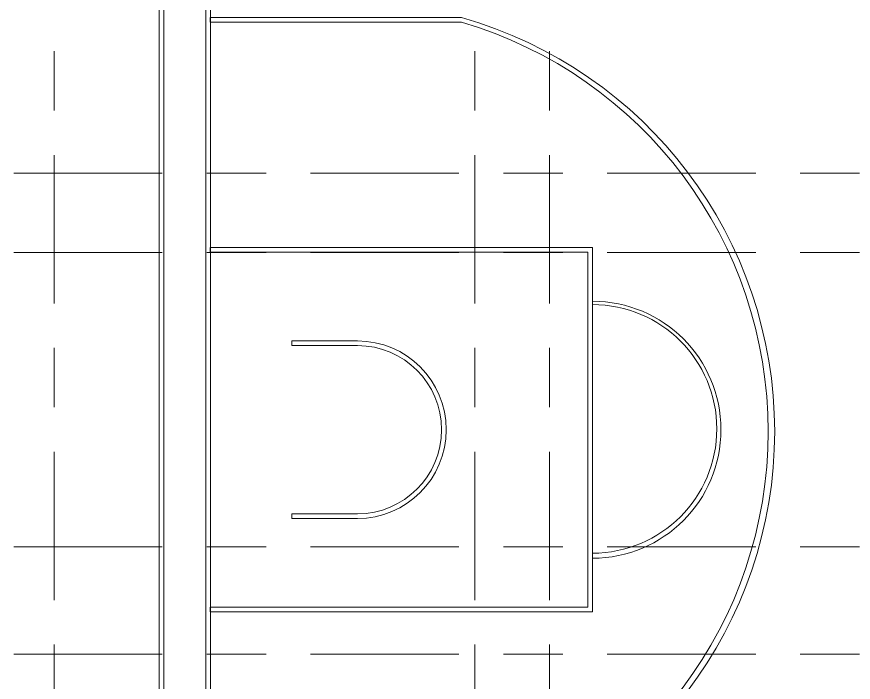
# Model space of a CAD drawing. Header units: millimetres. Extents: x 35143 to 244272, y -8553 to 29000.
# Drawn here: x 42760 to 51710, y 16700 to 23822 of the extents above; entities that cross this region are included whole.
import ezdxf

# ---------------------------------------------------------------- set-up
doc = ezdxf.new("R2010")
doc.units = ezdxf.units.MM
doc.linetypes.add('Осевая', pattern=[3175, 635, -476.25, 1587.5, -476.25])
doc.layers.add('A-FLOR-1', color=7, linetype='Continuous', lineweight=9, true_color=0xaaaaaa)
doc.layers.add('Оси-2', color=7, linetype='Осевая', lineweight=9)

msp = doc.modelspace()

# ---------------------------------------------------------------- linework, layer by layer
at = {"layer": 'A-FLOR-1'}
for p, q in [((44283.6, 24981.3), (44283.6, 13824.4)), ((44333.6, 13874.4), (44333.6, 24931.3)), ((44783.6, 24481.3), (44783.6, 14324.4)), ((44833.6, 14374.4), (44833.6, 24431.3)), ((47519.7, 23812.8), (44830, 23812.8)), ((44830, 23812.8), (44830, 23762.8)), ((44830, 23762.8), (47519.7, 23762.8)), ((48919.7, 21352.8), (44830, 21352.8)), ((44830, 21352.8), (44830, 21302.8)), ((44830, 21302.8), (48869.7, 21302.8)), ((48869.7, 21302.8), (48869.7, 17502.8)), ((48919.7, 17452.8), (48919.7, 21352.8)), ((45705, 20352.8), (45705, 20302.8)), ((46405, 20352.8), (45705, 20352.8)), ((45705, 20302.8), (46405, 20302.8)), ((46405, 18502.8), (45705, 18502.8)), ((45705, 18502.8), (45705, 18452.8)), ((45705, 18452.8), (46405, 18452.8)), ((48869.7, 17502.8), (44830, 17502.8)), ((44830, 17502.8), (44830, 17452.8)), ((44830, 17452.8), (48919.7, 17452.8))]:
    msp.add_line(p, q, dxfattribs=at)
for centre, radius, start, end in [((46265, 19382.8), 4604.2, 285.81331, 74.18669), ((46235.5, 19382.8), 4564.4, 286.34112, 73.65888), ((48919.7, 19402.8), 1375, 270, 90), ((48919.7, 19411.7), 1330, 270, 90), ((46405, 19402.8), 950, 270, 90), ((46405, 19402.8), 900, 270, 90)]:
    msp.add_arc(centre, radius, start, end, dxfattribs=at)
at = {"layer": 'Оси-2'}
for p, q in [((43160, 593.7), (43160, 24898.1)), ((47660, 593.7), (47660, 24898.1)), ((48460, 593.7), (48460, 24898.1)), ((38442.5, 22150), (82250, 22150)), ((38442.5, 21300), (82250, 21300)), ((38442.5, 18150), (82250, 18150)), ((38442.5, 17000), (82250, 17000))]:
    msp.add_line(p, q, dxfattribs=at)

doc.saveas('drawing.dxf')
